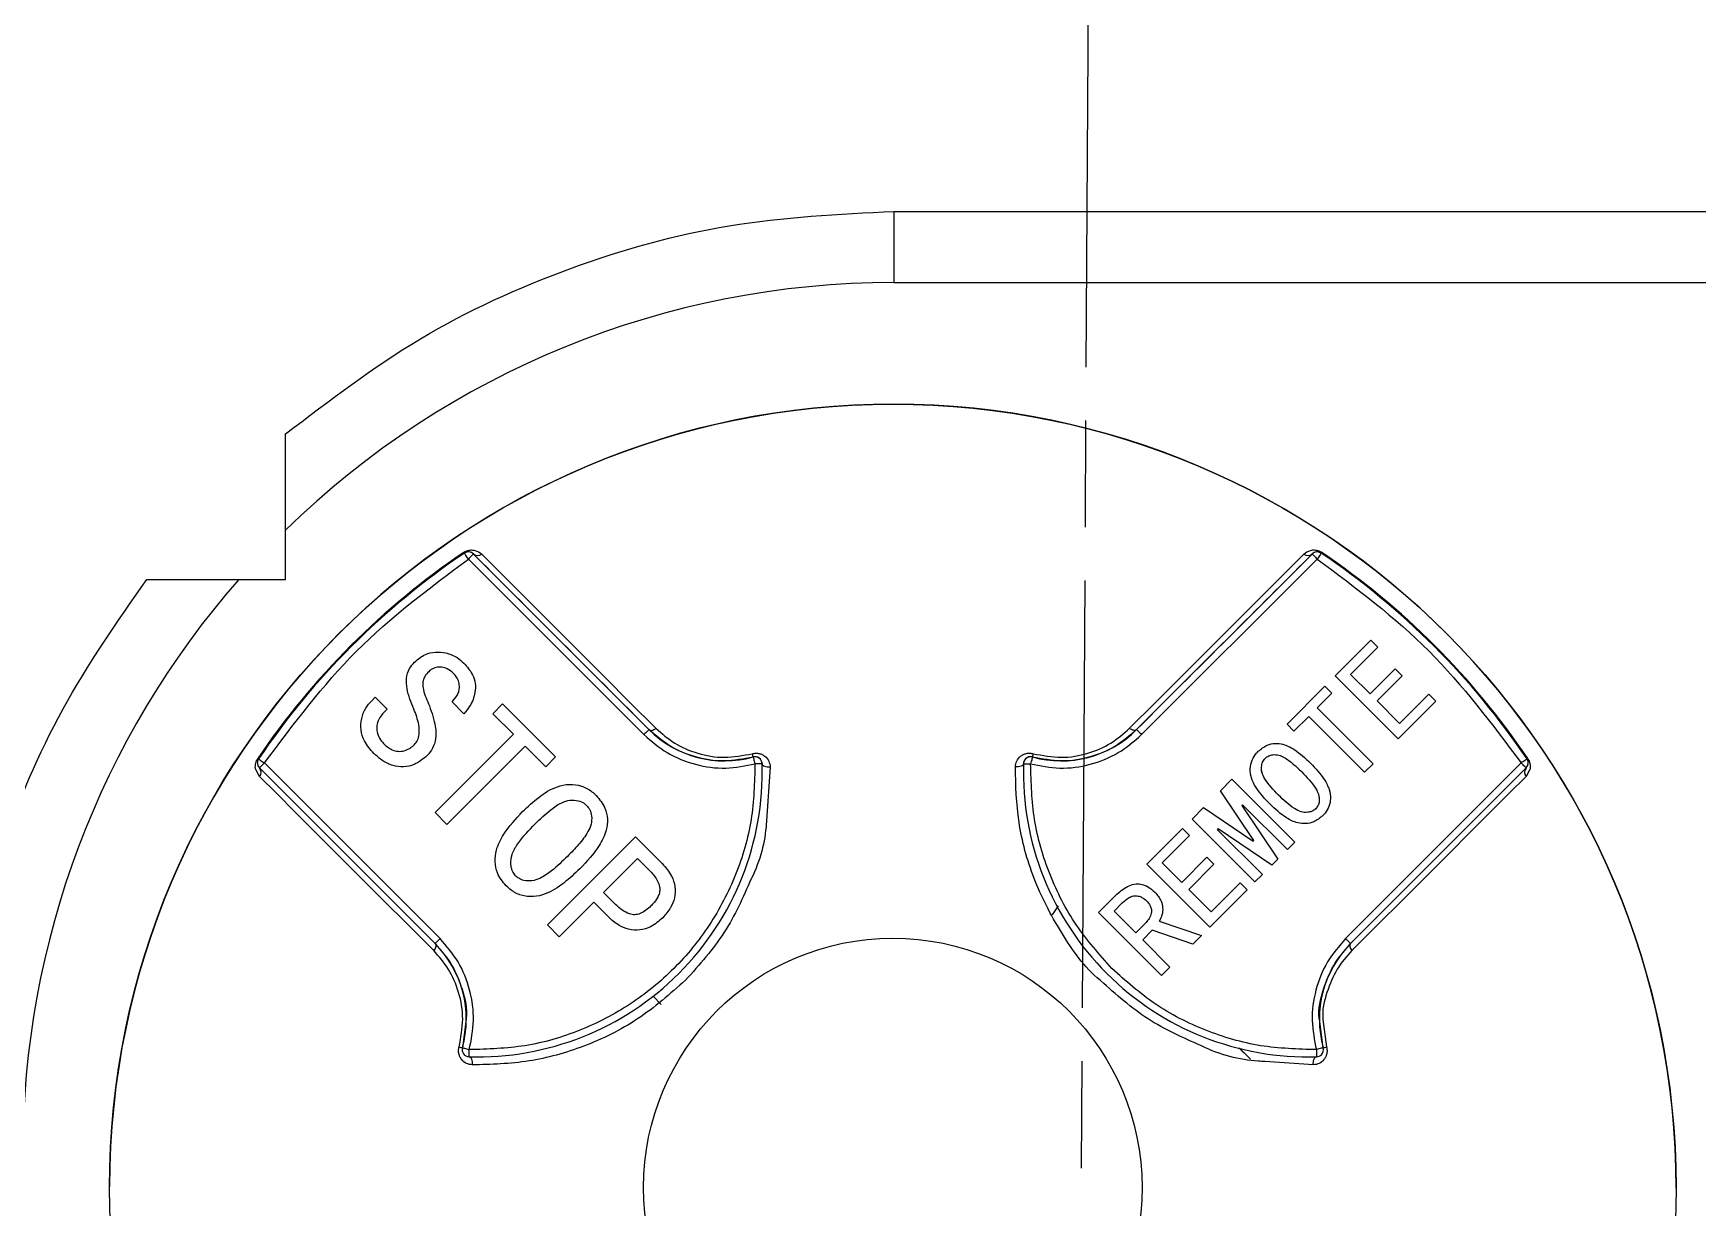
# Model space of a CAD drawing. Header units: millimetres. Extents: x 2642 to 4256, y 821 to 2003.
# Drawn here: x 3015.92 to 3062.68, y 1664.12 to 1697.11 of the extents above; entities that cross this region are included whole.
import ezdxf

# ---------------------------------------------------------------- set-up
doc = ezdxf.new("R2010")
doc.units = ezdxf.units.MM
doc.linetypes.add('AM_ISO08W050', pattern=[18, 12, -1.5, 3, -1.5])
doc.layers.add('AM_7', color=4, linetype='AM_ISO08W050', lineweight=25)

msp = doc.modelspace()

# ---------------------------------------------------------------- linework, layer by layer
at = {"color": 7, "linetype": 'Continuous', "lineweight": 25}
for p, q in [((3040.093, 1692.107), (3090.785, 1692.107)), ((3040.093, 1692.107), (3040.093, 1690.107)), ((3040.093, 1690.107), (3090.584, 1690.107)), ((3023.011, 1681.769), (3023.011, 1685.856)), ((3028.02, 1682.528), (3028.033, 1682.508)), ((3028.033, 1682.508), (3028.033, 1682.508)), ((3028.145, 1682.342), (3033.078, 1677.409)), ((3028.287, 1682.483), (3033.219, 1677.551)), ((3028.287, 1682.483), (3028.287, 1682.483)), ((3046.917, 1677.551), (3051.85, 1682.483)), ((3047.058, 1677.409), (3051.991, 1682.342)), ((3051.85, 1682.483), (3051.85, 1682.483)), ((3052.103, 1682.508), (3052.116, 1682.528)), ((3052.103, 1682.508), (3052.103, 1682.508)), ((3019.111, 1681.769), (3023.011, 1681.769)), ((3052.495, 1679.06), (3053.498, 1680.063)), ((3053.694, 1679.866), (3052.929, 1679.101)), ((3053.694, 1679.866), (3052.929, 1679.101)), ((3053.498, 1680.063), (3053.694, 1679.866)), ((3027.008, 1679.156), (3027.008, 1679.156)), ((3027.731, 1679.127), (3027.731, 1679.127)), ((3054.263, 1677.292), (3052.495, 1679.06)), ((3054.263, 1677.292), (3052.495, 1679.06)), ((3052.929, 1679.101), (3053.477, 1678.554)), ((3052.929, 1679.101), (3052.929, 1679.101)), ((3053.477, 1678.554), (3054.18, 1679.257)), ((3054.376, 1679.06), (3053.674, 1678.357)), ((3054.376, 1679.06), (3053.674, 1678.357)), ((3054.18, 1679.257), (3054.376, 1679.06)), ((3025.43, 1678.36), (3025.531, 1678.461)), ((3025.531, 1678.461), (3025.864, 1678.128)), ((3026.865, 1678.776), (3026.865, 1678.776)), ((3027.894, 1678.751), (3027.894, 1678.751)), ((3051.141, 1677.706), (3052.206, 1678.771)), ((3052.402, 1678.574), (3051.988, 1678.161)), ((3052.402, 1678.574), (3051.988, 1678.161)), ((3052.206, 1678.771), (3052.402, 1678.574)), ((3054.304, 1677.727), (3055.121, 1678.543)), ((3055.121, 1678.543), (3055.317, 1678.347)), ((3025.864, 1678.128), (3025.777, 1678.041)), ((3025.864, 1678.128), (3025.777, 1678.041)), ((3025.777, 1678.041), (3025.777, 1678.041)), ((3028.021, 1677.998), (3027.688, 1678.331)), ((3028.021, 1677.998), (3027.688, 1678.331)), ((3028.021, 1677.998), (3028.021, 1677.998)), ((3028.831, 1677.998), (3029.106, 1678.273)), ((3029.41, 1677.419), (3028.831, 1677.998)), ((3029.41, 1677.419), (3028.831, 1677.998)), ((3029.106, 1678.273), (3030.597, 1676.782)), ((3051.988, 1678.161), (3053.56, 1676.589)), ((3051.988, 1678.161), (3051.988, 1678.161)), ((3053.674, 1678.357), (3054.304, 1677.727)), ((3053.674, 1678.357), (3053.674, 1678.357)), ((3055.317, 1678.347), (3054.263, 1677.292)), ((3055.317, 1678.347), (3054.263, 1677.292)), ((3025.574, 1677.608), (3025.574, 1677.608)), ((3026.766, 1677.568), (3026.766, 1677.568)), ((3033.219, 1677.551), (3033.219, 1677.551)), ((3046.917, 1677.551), (3046.917, 1677.551)), ((3051.337, 1677.509), (3051.141, 1677.706)), ((3051.337, 1677.509), (3051.141, 1677.706)), ((3051.751, 1677.923), (3051.337, 1677.509)), ((3051.751, 1677.923), (3051.337, 1677.509)), ((3051.337, 1677.509), (3051.337, 1677.509)), ((3053.322, 1676.352), (3051.751, 1677.923)), ((3051.751, 1677.923), (3051.751, 1677.923)), ((3053.322, 1676.352), (3051.751, 1677.923)), ((3027.21, 1675.219), (3029.41, 1677.419)), ((3029.743, 1677.086), (3027.543, 1674.886)), ((3029.743, 1677.086), (3027.543, 1674.886)), ((3029.41, 1677.419), (3029.41, 1677.419)), ((3030.322, 1676.507), (3029.743, 1677.086)), ((3029.743, 1677.086), (3029.743, 1677.086)), ((3030.322, 1676.507), (3029.743, 1677.086)), ((3054.263, 1677.292), (3054.263, 1677.292)), ((3022.218, 1676.615), (3022.218, 1676.614)), ((3022.252, 1676.726), (3022.232, 1676.74)), ((3022.252, 1676.726), (3022.252, 1676.726)), ((3027.35, 1671.682), (3022.418, 1676.614)), ((3025.488, 1676.884), (3025.488, 1676.884)), ((3026.993, 1676.826), (3026.993, 1676.826)), ((3030.597, 1676.782), (3030.322, 1676.507)), ((3030.597, 1676.782), (3030.322, 1676.507)), ((3050.531, 1676.744), (3050.531, 1676.744)), ((3057.719, 1676.614), (3052.786, 1671.682)), ((3053.56, 1676.589), (3053.322, 1676.352)), ((3053.56, 1676.589), (3053.322, 1676.352)), ((3057.884, 1676.726), (3057.904, 1676.74)), ((3057.884, 1676.726), (3057.884, 1676.726)), ((3057.919, 1676.614), (3057.919, 1676.614)), ((3022.28, 1676.237), (3022.181, 1676.415)), ((3027.209, 1671.54), (3022.276, 1676.473)), ((3030.322, 1676.507), (3030.322, 1676.507)), ((3036.401, 1676.35), (3036.401, 1676.35)), ((3036.625, 1676.504), (3036.521, 1674.992)), ((3043.735, 1676.367), (3043.735, 1676.367)), ((3049.27, 1675.835), (3049.59, 1676.155)), ((3049.59, 1676.155), (3051.358, 1674.387)), ((3050.445, 1676.326), (3050.445, 1676.326)), ((3051.554, 1676.362), (3051.554, 1676.362)), ((3057.86, 1676.473), (3052.927, 1671.54)), ((3053.322, 1676.352), (3053.322, 1676.352)), ((3057.955, 1676.415), (3057.856, 1676.237)), ((3050.21, 1674.439), (3049.27, 1675.835)), ((3050.21, 1674.439), (3049.27, 1675.835)), ((3052.021, 1675.745), (3052.021, 1675.745)), ((3027.543, 1674.886), (3027.21, 1675.219)), ((3027.543, 1674.886), (3027.21, 1675.219)), ((3031.465, 1675.422), (3031.465, 1675.422)), ((3048.474, 1675.039), (3048.794, 1675.359)), ((3048.794, 1675.359), (3050.19, 1674.418)), ((3049.869, 1675.421), (3049.89, 1675.442)), ((3049.89, 1675.442), (3049.869, 1675.421)), ((3049.869, 1675.421), (3050.882, 1673.912)), ((3049.869, 1675.421), (3049.869, 1675.421)), ((3051.151, 1674.181), (3049.89, 1675.442)), ((3049.89, 1675.442), (3049.89, 1675.442)), ((3051.151, 1674.181), (3049.89, 1675.442)), ((3050.655, 1675.463), (3050.655, 1675.463)), ((3027.543, 1674.886), (3027.543, 1674.886)), ((3030.018, 1674.901), (3030.018, 1674.901)), ((3031.576, 1674.842), (3031.576, 1674.842)), ((3047.202, 1673.767), (3048.205, 1674.77)), ((3048.205, 1674.77), (3048.401, 1674.574)), ((3050.241, 1673.271), (3048.474, 1675.039)), ((3050.241, 1673.271), (3048.474, 1675.039)), ((3049.187, 1674.739), (3049.208, 1674.76)), ((3049.208, 1674.76), (3049.187, 1674.739)), ((3049.187, 1674.739), (3050.448, 1673.478)), ((3049.187, 1674.739), (3049.187, 1674.739)), ((3050.717, 1673.747), (3049.208, 1674.76)), ((3049.208, 1674.76), (3049.208, 1674.76)), ((3050.717, 1673.747), (3049.208, 1674.76)), ((3052.144, 1675.132), (3052.144, 1675.132)), ((3030.365, 1672.064), (3032.84, 1674.539)), ((3032.84, 1674.539), (3033.593, 1673.786)), ((3048.401, 1674.574), (3047.636, 1673.809)), ((3048.401, 1674.574), (3047.636, 1673.809)), ((3050.21, 1674.439), (3050.19, 1674.418)), ((3050.21, 1674.439), (3050.21, 1674.439)), ((3051.358, 1674.387), (3051.151, 1674.181)), ((3051.358, 1674.387), (3051.151, 1674.181)), ((3029.369, 1674.031), (3029.369, 1674.031)), ((3031.943, 1672.976), (3032.898, 1673.931)), ((3031.943, 1672.976), (3032.898, 1673.931)), ((3032.898, 1673.931), (3033.231, 1673.598)), ((3032.898, 1673.931), (3032.898, 1673.931)), ((3032.898, 1673.931), (3033.231, 1673.598)), ((3048.97, 1671.999), (3047.202, 1673.767)), ((3048.97, 1671.999), (3047.202, 1673.767)), ((3047.636, 1673.809), (3048.184, 1673.261)), ((3047.636, 1673.809), (3047.636, 1673.809)), ((3048.184, 1673.261), (3048.887, 1673.964)), ((3049.084, 1673.767), (3048.381, 1673.064)), ((3049.084, 1673.767), (3048.381, 1673.064)), ((3048.887, 1673.964), (3049.084, 1673.767)), ((3050.882, 1673.912), (3050.717, 1673.747)), ((3050.882, 1673.912), (3050.717, 1673.747)), ((3050.717, 1673.747), (3050.717, 1673.747)), ((3051.151, 1674.181), (3051.151, 1674.181)), ((3031.277, 1673.642), (3031.277, 1673.642)), ((3033.231, 1673.598), (3033.231, 1673.598)), ((3050.448, 1673.478), (3050.241, 1673.271)), ((3050.448, 1673.478), (3050.241, 1673.271)), ((3029.207, 1673.164), (3029.207, 1673.164)), ((3032.276, 1672.643), (3031.943, 1672.976)), ((3031.943, 1672.976), (3031.943, 1672.976)), ((3033.523, 1673.055), (3033.523, 1673.055)), ((3045.848, 1672.413), (3046.365, 1672.93)), ((3048.381, 1673.064), (3049.011, 1672.434)), ((3048.381, 1673.064), (3048.381, 1673.064)), ((3050.024, 1673.054), (3048.97, 1671.999)), ((3050.024, 1673.054), (3048.97, 1671.999)), ((3049.011, 1672.434), (3049.828, 1673.25)), ((3049.828, 1673.25), (3050.024, 1673.054)), ((3050.241, 1673.271), (3050.241, 1673.271)), ((3031.668, 1672.701), (3030.698, 1671.731)), ((3031.668, 1672.701), (3030.698, 1671.731)), ((3032.088, 1672.281), (3031.668, 1672.701)), ((3031.668, 1672.701), (3031.668, 1672.701)), ((3032.088, 1672.281), (3031.668, 1672.701)), ((3044.554, 1672.352), (3044.721, 1672.601)), ((3047.616, 1670.645), (3045.848, 1672.413)), ((3047.616, 1670.645), (3045.848, 1672.413)), ((3046.282, 1672.454), (3046.509, 1672.682)), ((3046.282, 1672.454), (3046.509, 1672.682)), ((3046.892, 1671.844), (3046.282, 1672.454)), ((3046.282, 1672.454), (3046.282, 1672.454)), ((3046.509, 1672.682), (3046.509, 1672.682)), ((3047.192, 1672.744), (3047.192, 1672.744)), ((3047.335, 1672.46), (3047.335, 1672.46)), ((3030.698, 1671.731), (3030.365, 1672.064)), ((3030.698, 1671.731), (3030.365, 1672.064)), ((3032.088, 1672.281), (3032.088, 1672.281)), ((3033.607, 1672.267), (3033.607, 1672.267)), ((3047.181, 1672.134), (3046.892, 1671.844)), ((3047.357, 1671.917), (3047.088, 1671.648)), ((3047.357, 1671.917), (3047.088, 1671.648)), ((3048.494, 1671.524), (3047.357, 1671.917)), ((3047.357, 1671.917), (3047.357, 1671.917)), ((3048.494, 1671.524), (3047.357, 1671.917)), ((3047.554, 1672.175), (3048.742, 1671.772)), ((3048.97, 1671.999), (3048.97, 1671.999)), ((3030.698, 1671.731), (3030.698, 1671.731)), ((3047.088, 1671.648), (3047.853, 1670.883)), ((3047.088, 1671.648), (3047.088, 1671.648)), ((3048.742, 1671.772), (3048.494, 1671.524)), ((3048.742, 1671.772), (3048.494, 1671.524)), ((3048.494, 1671.524), (3048.494, 1671.524)), ((3047.853, 1670.883), (3047.616, 1670.645)), ((3047.853, 1670.883), (3047.616, 1670.645)), ((3047.616, 1670.645), (3047.616, 1670.645)), ((3033.333, 1670.06), (3033.563, 1669.829)), ((3028.086, 1669.416), (3027.978, 1668.616)), ((3052.158, 1668.616), (3052.05, 1669.422)), ((3052.151, 1669.411), (3052.251, 1668.637)), ((3049.791, 1668.616), (3050.111, 1668.295)), ((3027.971, 1668.562), (3027.971, 1668.562)), ((3028.165, 1668.362), (3028.171, 1668.562)), ((3049.814, 1668.593), (3050.111, 1668.295)), ((3051.881, 1668.134), (3050.515, 1668.225)), ((3051.966, 1668.562), (3051.971, 1668.362)), ((3052.166, 1668.562), (3052.166, 1668.562)), ((3018.068, 1664.715), (3018.068, 1664.715)), ((3062.068, 1664.668), (3062.068, 1664.668))]:
    msp.add_line(p, q, dxfattribs=at)
at = {"color": 7, "linetype": 'Continuous', "lineweight": 25, "flags": 128}
for points in [[(3028.145, 1682.342), (3028.123, 1682.374), (3028.102, 1682.405), (3028.083, 1682.434), (3028.066, 1682.459), (3028.052, 1682.48), (3028.042, 1682.495), (3028.035, 1682.504), (3028.033, 1682.508)], [(3028.287, 1682.483), (3028.284, 1682.48), (3028.276, 1682.472), (3028.263, 1682.459), (3028.245, 1682.442), (3028.224, 1682.42), (3028.199, 1682.396), (3028.173, 1682.369), (3028.145, 1682.342)], [(3028.522, 1682.479), (3029.005, 1681.997), (3029.527, 1681.475), (3030.088, 1680.914), (3030.686, 1680.315), (3031.32, 1679.682), (3031.987, 1679.014), (3032.686, 1678.316), (3033.415, 1677.587)], [(3046.721, 1677.587), (3047.45, 1678.316), (3048.149, 1679.014), (3048.816, 1679.682), (3049.45, 1680.315), (3050.048, 1680.914), (3050.609, 1681.475), (3051.132, 1681.997), (3051.614, 1682.479)], [(3051.85, 1682.483), (3051.852, 1682.48), (3051.86, 1682.472), (3051.873, 1682.459), (3051.891, 1682.442), (3051.912, 1682.42), (3051.937, 1682.396), (3051.963, 1682.369), (3051.991, 1682.342)], [(3052.103, 1682.508), (3052.101, 1682.504), (3052.094, 1682.495), (3052.084, 1682.48), (3052.07, 1682.459), (3052.053, 1682.434), (3052.034, 1682.405), (3052.013, 1682.374), (3051.991, 1682.342)], [(3033.219, 1677.551), (3033.217, 1677.548), (3033.209, 1677.54), (3033.195, 1677.527), (3033.178, 1677.509), (3033.156, 1677.488), (3033.132, 1677.463), (3033.105, 1677.437), (3033.078, 1677.409)], [(3033.219, 1677.551), (3033.235, 1677.539), (3033.255, 1677.531), (3033.278, 1677.529), (3033.304, 1677.531), (3033.331, 1677.539), (3033.359, 1677.551), (3033.388, 1677.567), (3033.415, 1677.587)], [(3046.917, 1677.551), (3046.901, 1677.539), (3046.881, 1677.531), (3046.858, 1677.529), (3046.832, 1677.531), (3046.805, 1677.539), (3046.777, 1677.551), (3046.749, 1677.567), (3046.721, 1677.587)], [(3046.917, 1677.551), (3046.92, 1677.548), (3046.928, 1677.54), (3046.941, 1677.527), (3046.958, 1677.509), (3046.98, 1677.488), (3047.004, 1677.463), (3047.031, 1677.437), (3047.058, 1677.409)], [(3022.252, 1676.726), (3022.255, 1676.724), (3022.265, 1676.718), (3022.28, 1676.707), (3022.301, 1676.693), (3022.326, 1676.676), (3022.354, 1676.657), (3022.385, 1676.636), (3022.418, 1676.614)], [(3022.276, 1676.473), (3022.279, 1676.476), (3022.287, 1676.484), (3022.3, 1676.497), (3022.318, 1676.514), (3022.339, 1676.536), (3022.364, 1676.56), (3022.39, 1676.587), (3022.418, 1676.614)], [(3036.144, 1676.781), (3036.145, 1676.778), (3036.148, 1676.767), (3036.153, 1676.749), (3036.16, 1676.725), (3036.168, 1676.696), (3036.177, 1676.663), (3036.187, 1676.626), (3036.197, 1676.589)], [(3036.397, 1676.595), (3036.394, 1676.595), (3036.382, 1676.594), (3036.364, 1676.594), (3036.339, 1676.593), (3036.309, 1676.592), (3036.274, 1676.591), (3036.236, 1676.59), (3036.197, 1676.589)], [(3036.397, 1676.595), (3036.402, 1676.574), (3036.416, 1676.555), (3036.438, 1676.538), (3036.467, 1676.523), (3036.502, 1676.512), (3036.541, 1676.505), (3036.583, 1676.502), (3036.625, 1676.504)], [(3043.739, 1676.595), (3043.734, 1676.574), (3043.72, 1676.555), (3043.698, 1676.538), (3043.669, 1676.523), (3043.634, 1676.512), (3043.595, 1676.505), (3043.553, 1676.502), (3043.511, 1676.504)], [(3043.739, 1676.595), (3043.743, 1676.595), (3043.754, 1676.594), (3043.773, 1676.594), (3043.797, 1676.593), (3043.828, 1676.592), (3043.862, 1676.591), (3043.9, 1676.59), (3043.939, 1676.589)], [(3043.992, 1676.781), (3043.991, 1676.778), (3043.988, 1676.767), (3043.983, 1676.749), (3043.977, 1676.725), (3043.969, 1676.696), (3043.959, 1676.663), (3043.949, 1676.626), (3043.939, 1676.589)], [(3057.884, 1676.726), (3057.881, 1676.724), (3057.872, 1676.718), (3057.856, 1676.707), (3057.836, 1676.693), (3057.811, 1676.676), (3057.782, 1676.657), (3057.751, 1676.636), (3057.719, 1676.614)], [(3057.86, 1676.473), (3057.857, 1676.476), (3057.849, 1676.484), (3057.836, 1676.497), (3057.819, 1676.514), (3057.797, 1676.536), (3057.773, 1676.56), (3057.746, 1676.587), (3057.719, 1676.614)], [(3027.173, 1671.344), (3026.444, 1672.073), (3025.745, 1672.772), (3025.078, 1673.439), (3024.444, 1674.073), (3023.846, 1674.671), (3023.285, 1675.232), (3022.762, 1675.755), (3022.28, 1676.237)], [(3057.856, 1676.237), (3057.374, 1675.755), (3056.851, 1675.232), (3056.29, 1674.671), (3055.692, 1674.073), (3055.058, 1673.439), (3054.391, 1672.772), (3053.692, 1672.073), (3052.963, 1671.344)], [(3027.209, 1671.54), (3027.221, 1671.524), (3027.228, 1671.504), (3027.231, 1671.481), (3027.228, 1671.456), (3027.221, 1671.428), (3027.209, 1671.4), (3027.193, 1671.372), (3027.173, 1671.344)], [(3027.209, 1671.54), (3027.212, 1671.543), (3027.22, 1671.551), (3027.233, 1671.564), (3027.25, 1671.582), (3027.272, 1671.603), (3027.296, 1671.628), (3027.323, 1671.654), (3027.35, 1671.682)], [(3052.927, 1671.54), (3052.925, 1671.543), (3052.917, 1671.551), (3052.904, 1671.564), (3052.886, 1671.582), (3052.864, 1671.603), (3052.84, 1671.628), (3052.814, 1671.654), (3052.786, 1671.682)], [(3052.927, 1671.54), (3052.915, 1671.524), (3052.908, 1671.504), (3052.906, 1671.481), (3052.908, 1671.456), (3052.915, 1671.428), (3052.927, 1671.4), (3052.944, 1671.372), (3052.963, 1671.344)], [(3027.978, 1668.616), (3027.982, 1668.615), (3027.993, 1668.612), (3028.011, 1668.607), (3028.034, 1668.6), (3028.064, 1668.592), (3028.097, 1668.583), (3028.133, 1668.573), (3028.171, 1668.562)], [(3052.158, 1668.616), (3052.154, 1668.615), (3052.144, 1668.612), (3052.126, 1668.607), (3052.102, 1668.6), (3052.073, 1668.592), (3052.039, 1668.583), (3052.003, 1668.573), (3051.966, 1668.562)], [(3028.165, 1668.362), (3028.185, 1668.357), (3028.205, 1668.343), (3028.222, 1668.321), (3028.236, 1668.292), (3028.247, 1668.257), (3028.254, 1668.218), (3028.257, 1668.176), (3028.255, 1668.134)], [(3051.881, 1668.134), (3051.879, 1668.176), (3051.882, 1668.218), (3051.889, 1668.257), (3051.9, 1668.292), (3051.914, 1668.321), (3051.932, 1668.343), (3051.951, 1668.357), (3051.971, 1668.362)]]:
    msp.add_lwpolyline(points, dxfattribs=at)
at = {"color": 7, "linetype": 'Continuous', "lineweight": 25}
for radius in [22, 7]:
    msp.add_circle((3040.068, 1664.691), radius, dxfattribs=at)
for centre, radius, start, end in [((3007.069, 1701.897), 91.48, 295.79271, 180), ((3007.069, 1701.897), 90.341, 353.64897, 186.35103), ((3007.069, 1701.897), 89.875, 353.64897, 186.35103), ((3007.069, 1701.897), 85.319, 353.33017, 186.66983), ((3007.069, 1701.897), 91.48, 180, 290.22656), ((3040.093, 1665.643), 24.464, 90, 134.2869), ((3007.069, 1701.897), 91.441, 295.84596, 351.20762), ((3007.069, 1701.897), 90.976, 296.50811, 351.20762), ((3007.069, 1701.897), 86.42, 299.88973, 350.7957), ((3040.068, 1664.691), 22, 359.9388, 179.9388), ((3040.068, 1664.691), 21.524, 124.039, 145.961), ((3040.068, 1664.691), 21.5, 124.039, 145.961), ((3040.068, 1664.691), 21.5, 124.039, 145.961), ((3028.145, 1682.342), 0.2, 45, 124.039), ((3028.407, 1682.62), 0.182, 228.6227, 309.5363), ((3051.729, 1682.62), 0.182, 230.4637, 311.3773), ((3051.991, 1682.342), 0.2, 55.961, 135), ((3040.068, 1664.691), 21.5, 34.039, 55.961), ((3040.068, 1664.691), 21.5, 34.039, 55.961), ((3040.068, 1664.691), 21.524, 34.039, 55.961), ((3040.093, 1665.643), 24.464, 138.762, 180), ((3035.341, 1679.672), 3, 225, 285.531), ((3044.796, 1679.672), 3, 254.469, 315), ((3022.418, 1676.614), 0.2, 145.961, 225), ((3028.401, 1676.359), 8, 268.3094, 1.6906), ((3035.464, 1676.675), 0.689, 8.9101, 16.8757), ((3036.197, 1676.589), 0.2, 1.6906, 105.531), ((3051.735, 1676.359), 8, 178.3094, 271.6906), ((3043.939, 1676.589), 0.2, 135, 178.3094), ((3043.939, 1676.589), 0.2, 74.469, 135), ((3044.673, 1676.675), 0.689, 163.1243, 171.0899), ((3057.719, 1676.614), 0.2, 315, 34.039), ((3022.14, 1676.353), 0.182, 320.5221, 40.0844), ((3057.997, 1676.353), 0.182, 139.9143, 219.478), ((3025.088, 1669.419), 3, 344.469, 45), ((3055.049, 1669.419), 3, 135, 195.531), ((3028.085, 1669.296), 0.689, 253.1246, 261.0883), ((3028.171, 1668.562), 0.2, 164.469, 268.3094), ((3051.966, 1668.562), 0.2, 315, 15.531), ((3052.052, 1669.296), 0.689, 278.9117, 286.8754), ((3051.966, 1668.562), 0.2, 271.6906, 315)]:
    msp.add_arc(centre, radius, start, end, dxfattribs=at)
for points in [[(3090.785, 1692.107), (3091.039, 1695.06), (3091.548, 1700.966), (3091.124, 1709.865), (3089.832, 1718.668), (3087.603, 1727.286), (3084.485, 1735.622), (3080.505, 1743.583), (3075.709, 1751.081), (3070.151, 1758.032), (3063.892, 1764.36), (3057.002, 1769.994), (3049.557, 1774.872), (3041.64, 1778.938), (3033.339, 1782.152), (3024.746, 1784.457), (3015.957, 1785.912), (3010.031, 1786.093), (3007.069, 1786.183)], [(3100.809, 1701.898), (3100.722, 1698.83), (3100.548, 1692.695), (3099.145, 1683.58), (3096.92, 1674.642), (3093.812, 1665.967), (3089.873, 1657.638), (3085.136, 1649.734), (3079.647, 1642.334), (3073.46, 1635.506), (3066.632, 1629.319), (3059.232, 1623.83), (3051.329, 1619.093), (3042.999, 1615.154), (3034.324, 1612.046), (3025.386, 1609.821), (3016.272, 1608.418), (3010.136, 1608.244), (3007.069, 1608.157)], [(3023.011, 1685.856), (3024.244, 1686.795), (3026.709, 1688.674), (3030.958, 1690.606), (3035.45, 1691.873), (3038.545, 1692.029), (3040.093, 1692.107)], [(3104.742, 1691.108), (3104.218, 1687.456), (3103.17, 1680.153), (3100.05, 1669.51), (3095.842, 1659.267), (3090.487, 1649.566), (3084.082, 1640.527), (3076.701, 1632.265), (3068.439, 1624.884), (3059.4, 1618.479), (3049.699, 1613.124), (3039.456, 1608.916), (3028.813, 1605.796), (3021.51, 1604.748), (3017.858, 1604.224)], [(3104.54, 1684.566), (3103.853, 1681.271), (3102.48, 1674.683), (3099.16, 1665.131), (3094.956, 1655.947), (3089.82, 1647.244), (3083.831, 1639.108), (3077.043, 1631.623), (3069.53, 1624.868), (3061.368, 1618.913), (3052.643, 1613.815), (3043.441, 1609.65), (3033.875, 1606.37), (3027.281, 1605.026), (3023.984, 1604.353)], [(3022.418, 1676.614), (3023.235, 1677.706), (3024.869, 1679.89), (3027.053, 1681.525), (3028.145, 1682.342)], [(3033.219, 1677.551), (3032.255, 1678.515), (3030.326, 1680.444), (3028.967, 1681.803), (3028.287, 1682.483)], [(3051.85, 1682.483), (3051.17, 1681.803), (3049.81, 1680.444), (3047.881, 1678.515), (3046.917, 1677.551)], [(3051.991, 1682.342), (3053.083, 1681.525), (3055.267, 1679.89), (3056.901, 1677.706), (3057.719, 1676.614)], [(3013.63, 1665.643), (3013.697, 1667.089), (3013.833, 1669.98), (3014.94, 1674.192), (3016.63, 1678.207), (3018.284, 1680.582), (3019.111, 1681.769)]]:
    msp.add_open_spline(points, degree=3, dxfattribs=at)
for points, knots in [([(3049.352, 1627.826), (3051.531, 1629.099), (3056.516, 1632.013), (3063.58, 1637.667), (3070.545, 1644.499), (3076.664, 1652.109), (3081.887, 1660.358), (3086.115, 1669.153), (3089.392, 1678.36), (3090.667, 1684.735), (3091.304, 1687.923)], [0, 0, 0, 0, 0.099849, 0.228442, 0.357035, 0.485628, 0.614221, 0.742814, 0.871407, 1, 1, 1, 1]), ([(3028.02, 1682.528), (3028.033, 1682.536), (3028.06, 1682.553), (3028.12, 1682.579), (3028.22, 1682.601), (3028.382, 1682.588), (3028.466, 1682.523), (3028.522, 1682.479)], [0, 0, 0, 0, 0.057712, 0.117064, 0.25153, 0.501177, 1, 1, 1, 1]), ([(3028.287, 1682.483), (3028.262, 1682.503), (3028.224, 1682.533), (3028.149, 1682.545), (3028.094, 1682.537), (3028.06, 1682.523), (3028.044, 1682.515), (3028.037, 1682.51), (3028.033, 1682.508)], [0, 0, 0, 0, 0.500032, 0.773163, 0.911126, 0.959646, 0.980448, 1, 1, 1, 1]), ([(3051.614, 1682.479), (3051.67, 1682.523), (3051.754, 1682.588), (3051.916, 1682.602), (3052.016, 1682.579), (3052.076, 1682.553), (3052.103, 1682.536), (3052.116, 1682.528)], [0, 0, 0, 0, 0.497364, 0.74736, 0.882361, 0.942012, 1, 1, 1, 1]), ([(3052.103, 1682.508), (3052.099, 1682.51), (3052.092, 1682.515), (3052.075, 1682.524), (3052.04, 1682.538), (3051.986, 1682.545), (3051.912, 1682.533), (3051.874, 1682.503), (3051.85, 1682.483)], [0, 0, 0, 0, 0.019949, 0.041211, 0.090998, 0.233378, 0.500651, 1, 1, 1, 1]), ([(3026.617, 1678.128), (3026.539, 1678.315), (3026.423, 1678.592), (3026.394, 1678.989), (3026.469, 1679.257), (3026.582, 1679.388), (3026.631, 1679.445)], [0, 0, 0, 0, 0.428369, 0.633551, 0.840869, 1, 1, 1, 1]), ([(3026.631, 1679.445), (3026.729, 1679.527), (3026.901, 1679.671), (3027.22, 1679.742), (3027.529, 1679.716), (3027.81, 1679.604), (3027.958, 1679.472), (3028.021, 1679.416)], [0, 0, 0, 0, 0.24267, 0.429477, 0.615634, 0.838969, 1, 1, 1, 1]), ([(3028.021, 1679.416), (3028.11, 1679.315), (3028.257, 1679.149), (3028.356, 1678.853), (3028.335, 1678.545), (3028.23, 1678.241), (3028.081, 1678.068), (3028.021, 1677.998)], [0, 0, 0, 0, 0.252592, 0.41193, 0.571985, 0.826889, 1, 1, 1, 1]), ([(3027.008, 1679.156), (3026.965, 1679.104), (3026.892, 1679.015), (3026.851, 1678.841), (3026.898, 1678.57), (3026.986, 1678.365), (3027.051, 1678.215)], [0, 0, 0, 0, 0.196092, 0.338428, 0.515662, 1, 1, 1, 1]), ([(3027.731, 1679.127), (3027.674, 1679.176), (3027.577, 1679.261), (3027.399, 1679.314), (3027.24, 1679.305), (3027.106, 1679.245), (3027.038, 1679.184), (3027.008, 1679.156)], [0, 0, 0, 0, 0.273741, 0.469785, 0.666347, 0.848138, 1, 1, 1, 1]), ([(3027.731, 1679.127), (3027.674, 1679.176), (3027.577, 1679.261), (3027.399, 1679.314), (3027.24, 1679.305), (3027.106, 1679.245), (3027.038, 1679.184), (3027.008, 1679.156)], [0, 0, 0, 0, 0.273741, 0.469785, 0.666347, 0.848138, 1, 1, 1, 1]), ([(3027.688, 1678.331), (3027.744, 1678.391), (3027.851, 1678.504), (3027.901, 1678.71), (3027.888, 1678.886), (3027.825, 1679.023), (3027.761, 1679.094), (3027.731, 1679.127)], [0, 0, 0, 0, 0.271428, 0.5099, 0.681019, 0.852199, 1, 1, 1, 1]), ([(3025.488, 1676.884), (3025.391, 1676.995), (3025.222, 1677.187), (3025.113, 1677.54), (3025.132, 1677.865), (3025.243, 1678.15), (3025.372, 1678.295), (3025.43, 1678.36)], [0, 0, 0, 0, 0.264487, 0.457861, 0.651756, 0.843286, 1, 1, 1, 1]), ([(3025.777, 1678.041), (3025.721, 1677.976), (3025.625, 1677.866), (3025.566, 1677.664), (3025.58, 1677.481), (3025.639, 1677.301), (3025.722, 1677.206), (3025.763, 1677.159)], [0, 0, 0, 0, 0.25891, 0.438957, 0.619223, 0.812916, 1, 1, 1, 1]), ([(3026.631, 1677.13), (3026.664, 1677.169), (3026.731, 1677.252), (3026.778, 1677.448), (3026.757, 1677.751), (3026.671, 1677.982), (3026.617, 1678.128)], [0, 0, 0, 0, 0.143744, 0.301533, 0.558519, 1, 1, 1, 1]), ([(3027.051, 1678.215), (3027.12, 1678.025), (3027.228, 1677.725), (3027.241, 1677.313), (3027.161, 1677.026), (3027.047, 1676.891), (3026.993, 1676.826)], [0, 0, 0, 0, 0.409467, 0.643428, 0.829197, 1, 1, 1, 1]), ([(3036.144, 1676.781), (3035.872, 1676.729), (3035.311, 1676.621), (3034.507, 1676.759), (3033.78, 1677.064), (3033.413, 1677.382), (3033.219, 1677.551)], [0, 0, 0, 0, 0.2426639, 0.4999333, 0.7349896, 1, 1, 1, 1]), ([(3033.415, 1677.587), (3033.582, 1677.441), (3033.915, 1677.149), (3034.576, 1676.862), (3035.335, 1676.726), (3035.86, 1676.825), (3036.123, 1676.875)], [0, 0, 0, 0, 0.24976, 0.500155, 0.750188, 1, 1, 1, 1]), ([(3046.917, 1677.551), (3046.723, 1677.382), (3046.356, 1677.064), (3045.629, 1676.759), (3044.826, 1676.621), (3044.265, 1676.729), (3043.992, 1676.781)], [0, 0, 0, 0, 0.265019, 0.500067, 0.757342, 1, 1, 1, 1]), ([(3044.014, 1676.875), (3044.276, 1676.825), (3044.801, 1676.726), (3045.56, 1676.862), (3046.221, 1677.149), (3046.555, 1677.441), (3046.721, 1677.587)], [0, 0, 0, 0, 0.249812, 0.499845, 0.75024, 1, 1, 1, 1]), ([(3025.763, 1677.159), (3025.84, 1677.091), (3025.959, 1676.985), (3026.172, 1676.93), (3026.348, 1676.953), (3026.507, 1677.019), (3026.592, 1677.095), (3026.631, 1677.13)], [0, 0, 0, 0, 0.308723, 0.481176, 0.653403, 0.84143, 1, 1, 1, 1]), ([(3033.078, 1677.409), (3033.288, 1677.228), (3033.717, 1676.859), (3034.518, 1676.544), (3035.371, 1676.424), (3035.925, 1676.535), (3036.197, 1676.589)], [0, 0, 0, 0, 0.245589, 0.5, 0.754411, 1, 1, 1, 1]), ([(3043.939, 1676.589), (3044.211, 1676.535), (3044.766, 1676.424), (3045.618, 1676.544), (3046.419, 1676.859), (3046.848, 1677.228), (3047.058, 1677.409)], [0, 0, 0, 0, 0.245589, 0.5, 0.754411, 1, 1, 1, 1]), ([(3050.334, 1676.941), (3050.413, 1677.007), (3050.551, 1677.122), (3050.804, 1677.174), (3051.068, 1677.145), (3051.423, 1676.966), (3051.654, 1676.75), (3051.802, 1676.61)], [0, 0, 0, 0, 0.1789539, 0.3114743, 0.4435429, 0.6407467, 1, 1, 1, 1]), ([(3022.181, 1676.415), (3022.179, 1676.419), (3022.158, 1676.455), (3022.16, 1676.541), (3022.18, 1676.639), (3022.207, 1676.699), (3022.223, 1676.727), (3022.232, 1676.74)], [0, 0, 0, 0, 0.064165, 0.529616, 0.781144, 0.892106, 1, 1, 1, 1]), ([(3026.993, 1676.826), (3026.876, 1676.728), (3026.681, 1676.564), (3026.328, 1676.491), (3026.019, 1676.529), (3025.728, 1676.665), (3025.569, 1676.81), (3025.488, 1676.884)], [0, 0, 0, 0, 0.264859, 0.442595, 0.620083, 0.807926, 1, 1, 1, 1]), ([(3026.993, 1676.826), (3026.876, 1676.728), (3026.681, 1676.564), (3026.328, 1676.491), (3026.019, 1676.529), (3025.728, 1676.665), (3025.569, 1676.81), (3025.488, 1676.884)], [0, 0, 0, 0, 0.264859, 0.442595, 0.620083, 0.807926, 1, 1, 1, 1]), ([(3036.197, 1676.589), (3036.182, 1676.064), (3036.152, 1675.003), (3035.698, 1673.46), (3034.961, 1672.039), (3033.954, 1670.806), (3032.721, 1669.798), (3031.3, 1669.062), (3029.756, 1668.608), (3028.696, 1668.577), (3028.171, 1668.562)], [0, 0, 0, 0, 0.123694, 0.25, 0.376306, 0.5, 0.623694, 0.75, 0.876306, 1, 1, 1, 1]), ([(3036.123, 1676.875), (3036.154, 1676.881), (3036.219, 1676.894), (3036.315, 1676.883), (3036.403, 1676.853), (3036.504, 1676.788), (3036.599, 1676.674), (3036.617, 1676.561), (3036.625, 1676.504)], [0, 0, 0, 0, 0.1236108, 0.2502136, 0.3733132, 0.5010438, 0.7499659, 1, 1, 1, 1]), ([(3036.339, 1676.73), (3036.327, 1676.741), (3036.304, 1676.76), (3036.258, 1676.782), (3036.213, 1676.79), (3036.172, 1676.788), (3036.153, 1676.784), (3036.144, 1676.781)], [0, 0, 0, 0, 0.273059, 0.500453, 0.767114, 0.88663, 1, 1, 1, 1]), ([(3036.397, 1676.595), (3036.397, 1676.604), (3036.395, 1676.629), (3036.381, 1676.677), (3036.355, 1676.71), (3036.339, 1676.73)], [0, 0, 0, 0, 0.181202, 0.501499, 1, 1, 1, 1]), ([(3043.511, 1676.504), (3043.519, 1676.561), (3043.537, 1676.673), (3043.632, 1676.788), (3043.732, 1676.853), (3043.821, 1676.883), (3043.917, 1676.895), (3043.982, 1676.881), (3044.014, 1676.875)], [0, 0, 0, 0, 0.249602, 0.498296, 0.625589, 0.748629, 0.875722, 1, 1, 1, 1]), ([(3043.992, 1676.781), (3043.977, 1676.785), (3043.944, 1676.791), (3043.893, 1676.786), (3043.844, 1676.768), (3043.792, 1676.731), (3043.757, 1676.68), (3043.741, 1676.63), (3043.74, 1676.604), (3043.739, 1676.595)], [0, 0, 0, 0, 0.0985259, 0.2116632, 0.3444444, 0.5000064, 0.7493767, 0.9135439, 1, 1, 1, 1]), ([(3046.22, 1670.843), (3045.871, 1671.236), (3045.165, 1672.028), (3044.441, 1673.463), (3043.984, 1675.003), (3043.954, 1676.064), (3043.939, 1676.589)], [0, 0, 0, 0, 0.247388, 0.5, 0.752612, 1, 1, 1, 1]), ([(3050.655, 1675.463), (3050.517, 1675.61), (3050.31, 1675.831), (3050.132, 1676.179), (3050.094, 1676.45), (3050.147, 1676.694), (3050.249, 1676.852), (3050.318, 1676.924), (3050.334, 1676.941)], [0, 0, 0, 0, 0.352615, 0.529946, 0.676874, 0.824141, 0.958426, 1, 1, 1, 1]), ([(3050.448, 1676.327), (3050.444, 1676.334), (3050.418, 1676.39), (3050.421, 1676.499), (3050.446, 1676.641), (3050.502, 1676.71), (3050.531, 1676.744)], [0, 0, 0, 0, 0.048502, 0.412822, 0.703624, 1, 1, 1, 1]), ([(3050.903, 1675.711), (3050.762, 1675.855), (3050.576, 1676.045), (3050.43, 1676.335), (3050.419, 1676.498), (3050.447, 1676.641), (3050.503, 1676.71), (3050.531, 1676.744)], [0, 0, 0, 0, 0.494324, 0.651411, 0.784883, 0.89142, 1, 1, 1, 1]), ([(3050.531, 1676.744), (3050.562, 1676.77), (3050.625, 1676.822), (3050.761, 1676.854), (3050.913, 1676.843), (3051.111, 1676.751), (3051.323, 1676.586), (3051.477, 1676.437), (3051.554, 1676.362)], [0, 0, 0, 0, 0.099275, 0.199109, 0.336855, 0.470696, 0.732552, 1, 1, 1, 1]), ([(3050.531, 1676.744), (3050.562, 1676.77), (3050.625, 1676.822), (3050.761, 1676.854), (3050.913, 1676.843), (3051.111, 1676.751), (3051.323, 1676.586), (3051.477, 1676.437), (3051.554, 1676.362)], [0, 0, 0, 0, 0.099275, 0.199109, 0.336855, 0.470696, 0.732552, 1, 1, 1, 1]), ([(3051.802, 1676.61), (3051.94, 1676.463), (3052.15, 1676.239), (3052.334, 1675.888), (3052.375, 1675.623), (3052.332, 1675.391), (3052.239, 1675.234), (3052.167, 1675.156), (3052.144, 1675.132)], [0, 0, 0, 0, 0.351902, 0.53557, 0.686137, 0.813603, 0.940969, 1, 1, 1, 1]), ([(3057.91, 1676.558), (3057.915, 1676.579), (3057.922, 1676.61), (3057.914, 1676.665), (3057.9, 1676.699), (3057.891, 1676.715), (3057.887, 1676.723), (3057.884, 1676.726)], [0, 0, 0, 0, 0.546298, 0.82224, 0.919287, 0.960893, 1, 1, 1, 1]), ([(3057.904, 1676.74), (3057.913, 1676.727), (3057.93, 1676.7), (3057.956, 1676.639), (3057.977, 1676.541), (3057.979, 1676.455), (3057.957, 1676.42), (3057.955, 1676.415)], [0, 0, 0, 0, 0.107574, 0.218232, 0.46854, 0.933582, 1, 1, 1, 1]), ([(3045.912, 1670.495), (3045.905, 1670.5), (3045.448, 1670.867), (3044.765, 1671.853), (3043.98, 1673.356), (3043.549, 1674.96), (3043.523, 1675.989), (3043.511, 1676.504)], [0, 0, 0, 0, 0.003657, 0.252454, 0.50145, 0.750307, 1, 1, 1, 1]), ([(3051.554, 1676.362), (3051.696, 1676.219), (3051.896, 1676.016), (3052.045, 1675.712), (3052.051, 1675.542), (3052.021, 1675.418), (3051.972, 1675.358), (3051.947, 1675.328)], [0, 0, 0, 0, 0.49285, 0.695676, 0.810798, 0.906138, 1, 1, 1, 1]), ([(3029.671, 1675.248), (3029.816, 1675.386), (3030.108, 1675.661), (3030.554, 1675.943), (3030.983, 1676.032), (3031.326, 1675.984), (3031.579, 1675.848), (3031.7, 1675.735), (3031.74, 1675.697)], [0, 0, 0, 0, 0.2512721, 0.5042684, 0.6480988, 0.7922439, 0.9307457, 1, 1, 1, 1]), ([(3031.74, 1675.697), (3031.833, 1675.586), (3031.994, 1675.392), (3032.066, 1675.037), (3032.025, 1674.668), (3031.774, 1674.171), (3031.472, 1673.849), (3031.277, 1673.642)], [0, 0, 0, 0, 0.179746, 0.312327, 0.444455, 0.642444, 1, 1, 1, 1]), ([(3051.947, 1675.328), (3051.914, 1675.301), (3051.848, 1675.248), (3051.704, 1675.219), (3051.527, 1675.233), (3051.234, 1675.389), (3051.043, 1675.575), (3050.903, 1675.711)], [0, 0, 0, 0, 0.1021, 0.204859, 0.350506, 0.525802, 1, 1, 1, 1]), ([(3029.207, 1673.164), (3029.113, 1673.278), (3028.949, 1673.477), (3028.881, 1673.841), (3028.925, 1674.223), (3029.178, 1674.723), (3029.481, 1675.046), (3029.671, 1675.248)], [0, 0, 0, 0, 0.181516, 0.31559, 0.449052, 0.655207, 1, 1, 1, 1]), ([(3030.018, 1674.901), (3030.163, 1675.039), (3030.395, 1675.26), (3030.724, 1675.495), (3030.996, 1675.58), (3031.218, 1675.569), (3031.377, 1675.502), (3031.443, 1675.442), (3031.465, 1675.422)], [0, 0, 0, 0, 0.352152, 0.564272, 0.704386, 0.844226, 0.946602, 1, 1, 1, 1]), ([(3030.018, 1674.901), (3030.163, 1675.039), (3030.395, 1675.26), (3030.724, 1675.495), (3030.996, 1675.58), (3031.218, 1675.569), (3031.377, 1675.502), (3031.443, 1675.442), (3031.465, 1675.422)], [0, 0, 0, 0, 0.352152, 0.564272, 0.704386, 0.844226, 0.946602, 1, 1, 1, 1]), ([(3031.465, 1675.422), (3031.498, 1675.383), (3031.57, 1675.297), (3031.619, 1675.109), (3031.605, 1674.892), (3031.478, 1674.614), (3031.245, 1674.315), (3031.036, 1674.099), (3030.93, 1673.989)], [0, 0, 0, 0, 0.089191, 0.196684, 0.333078, 0.466728, 0.730437, 1, 1, 1, 1]), ([(3052.144, 1675.132), (3052.064, 1675.066), (3051.925, 1674.95), (3051.669, 1674.899), (3051.399, 1674.927), (3051.037, 1675.104), (3050.804, 1675.323), (3050.655, 1675.463)], [0, 0, 0, 0, 0.176786, 0.310691, 0.443909, 0.644004, 1, 1, 1, 1]), ([(3052.144, 1675.132), (3052.064, 1675.066), (3051.925, 1674.95), (3051.669, 1674.899), (3051.399, 1674.927), (3051.037, 1675.104), (3050.804, 1675.323), (3050.655, 1675.463)], [0, 0, 0, 0, 0.1767859, 0.3106912, 0.4439093, 0.644004, 1, 1, 1, 1]), ([(3029.482, 1673.439), (3029.443, 1673.489), (3029.365, 1673.587), (3029.327, 1673.802), (3029.359, 1674.071), (3029.598, 1674.463), (3029.848, 1674.724), (3030.018, 1674.901)], [0, 0, 0, 0, 0.109631, 0.214352, 0.370161, 0.57218, 1, 1, 1, 1]), ([(3036.521, 1674.992), (3036.519, 1674.964), (3036.485, 1674.433), (3036.344, 1673.859), (3036.092, 1673.362), (3036.089, 1673.356)], [0, 0, 0, 0, 0.0522626, 0.9879118, 1, 1, 1, 1]), ([(3030.93, 1673.989), (3030.785, 1673.851), (3030.546, 1673.622), (3030.21, 1673.38), (3029.935, 1673.292), (3029.724, 1673.298), (3029.571, 1673.361), (3029.507, 1673.417), (3029.482, 1673.439)], [0, 0, 0, 0, 0.35098, 0.581264, 0.716481, 0.851787, 0.942273, 1, 1, 1, 1]), ([(3033.593, 1673.786), (3033.69, 1673.676), (3033.856, 1673.487), (3033.965, 1673.142), (3033.951, 1672.829), (3033.834, 1672.522), (3033.687, 1672.357), (3033.607, 1672.267)], [0, 0, 0, 0, 0.25359, 0.435459, 0.617929, 0.790356, 1, 1, 1, 1]), ([(3031.277, 1673.642), (3031.132, 1673.504), (3030.84, 1673.228), (3030.399, 1672.944), (3029.973, 1672.841), (3029.631, 1672.877), (3029.375, 1673.01), (3029.252, 1673.123), (3029.207, 1673.164)], [0, 0, 0, 0, 0.250812, 0.503138, 0.646599, 0.790783, 0.924124, 1, 1, 1, 1]), ([(3031.277, 1673.642), (3031.132, 1673.504), (3030.84, 1673.228), (3030.399, 1672.944), (3029.973, 1672.841), (3029.631, 1672.877), (3029.375, 1673.01), (3029.252, 1673.123), (3029.207, 1673.164)], [0, 0, 0, 0, 0.250812, 0.503138, 0.646599, 0.790783, 0.924124, 1, 1, 1, 1]), ([(3033.231, 1673.598), (3033.308, 1673.514), (3033.424, 1673.388), (3033.511, 1673.186), (3033.532, 1673.034), (3033.485, 1672.864), (3033.39, 1672.721), (3033.305, 1672.631), (3033.274, 1672.6)], [0, 0, 0, 0, 0.291497, 0.44073, 0.560786, 0.681124, 0.886746, 1, 1, 1, 1]), ([(3036.089, 1673.356), (3035.863, 1672.843), (3035.41, 1671.814), (3034.636, 1670.948), (3034.247, 1670.513)], [0, 0, 0, 0, 0.498004, 1, 1, 1, 1]), ([(3046.365, 1672.93), (3046.472, 1673.021), (3046.631, 1673.156), (3046.89, 1673.225), (3047.073, 1673.213), (3047.26, 1673.134), (3047.366, 1673.039), (3047.429, 1672.982)], [0, 0, 0, 0, 0.342652, 0.508032, 0.649213, 0.789985, 1, 1, 1, 1]), ([(3046.509, 1672.682), (3046.571, 1672.738), (3046.665, 1672.824), (3046.826, 1672.886), (3046.954, 1672.885), (3047.083, 1672.839), (3047.152, 1672.778), (3047.192, 1672.744)], [0, 0, 0, 0, 0.319031, 0.483523, 0.649442, 0.800474, 1, 1, 1, 1]), ([(3046.509, 1672.682), (3046.571, 1672.738), (3046.665, 1672.824), (3046.826, 1672.886), (3046.954, 1672.885), (3047.083, 1672.839), (3047.152, 1672.778), (3047.192, 1672.744)], [0, 0, 0, 0, 0.319031, 0.483523, 0.649442, 0.800474, 1, 1, 1, 1]), ([(3047.429, 1672.982), (3047.498, 1672.904), (3047.61, 1672.776), (3047.657, 1672.544), (3047.64, 1672.348), (3047.582, 1672.232), (3047.554, 1672.175)], [0, 0, 0, 0, 0.3437348, 0.5651272, 0.7847775, 1, 1, 1, 1]), ([(3033.274, 1672.6), (3033.18, 1672.515), (3033.048, 1672.395), (3032.821, 1672.339), (3032.643, 1672.375), (3032.455, 1672.477), (3032.337, 1672.586), (3032.276, 1672.643)], [0, 0, 0, 0, 0.321352, 0.453721, 0.586607, 0.782613, 1, 1, 1, 1]), ([(3047.192, 1672.744), (3047.232, 1672.699), (3047.295, 1672.628), (3047.338, 1672.503), (3047.331, 1672.377), (3047.28, 1672.246), (3047.212, 1672.169), (3047.181, 1672.134)], [0, 0, 0, 0, 0.257374, 0.407338, 0.558095, 0.796648, 1, 1, 1, 1]), ([(3033.607, 1672.267), (3033.5, 1672.173), (3033.311, 1672.009), (3032.964, 1671.907), (3032.648, 1671.926), (3032.342, 1672.053), (3032.177, 1672.201), (3032.088, 1672.281)], [0, 0, 0, 0, 0.246664, 0.431134, 0.61605, 0.790801, 1, 1, 1, 1]), ([(3033.607, 1672.267), (3033.5, 1672.173), (3033.311, 1672.009), (3032.964, 1671.907), (3032.648, 1671.926), (3032.342, 1672.053), (3032.177, 1672.201), (3032.088, 1672.281)], [0, 0, 0, 0, 0.2466642, 0.431134, 0.61605, 0.7908013, 1, 1, 1, 1]), ([(3027.209, 1671.54), (3027.379, 1671.346), (3027.699, 1670.98), (3027.987, 1670.251), (3028.126, 1669.712), (3028.086, 1669.42), (3028.086, 1669.416)], [0, 0, 0, 0, 0.3481323, 0.6568931, 0.994853, 1, 1, 1, 1]), ([(3028.171, 1668.562), (3028.225, 1668.834), (3028.335, 1669.389), (3028.215, 1670.241), (3027.9, 1671.043), (3027.531, 1671.471), (3027.35, 1671.682)], [0, 0, 0, 0, 0.245589, 0.5, 0.754411, 1, 1, 1, 1]), ([(3052.786, 1671.682), (3052.605, 1671.471), (3052.236, 1671.043), (3051.921, 1670.241), (3051.801, 1669.389), (3051.911, 1668.834), (3051.966, 1668.562)], [0, 0, 0, 0, 0.245589, 0.5, 0.754411, 1, 1, 1, 1]), ([(3052.05, 1669.422), (3052.049, 1669.425), (3052.01, 1669.714), (3052.149, 1670.251), (3052.437, 1670.98), (3052.758, 1671.346), (3052.927, 1671.54)], [0, 0, 0, 0, 0.002694, 0.341482, 0.651018, 1, 1, 1, 1]), ([(3027.885, 1668.637), (3027.934, 1668.899), (3028.033, 1669.425), (3027.898, 1670.183), (3027.611, 1670.844), (3027.319, 1671.178), (3027.173, 1671.344)], [0, 0, 0, 0, 0.249812, 0.499845, 0.75024, 1, 1, 1, 1]), ([(3052.963, 1671.344), (3052.816, 1671.178), (3052.522, 1670.845), (3052.253, 1670.182), (3052.117, 1669.678), (3052.151, 1669.414), (3052.151, 1669.411)], [0, 0, 0, 0, 0.331802, 0.664447, 0.99661, 1, 1, 1, 1]), ([(3034.247, 1670.513), (3033.81, 1670.128), (3032.938, 1669.357), (3031.407, 1668.617), (3029.815, 1668.172), (3028.785, 1668.147), (3028.255, 1668.134)], [0, 0, 0, 0, 0.249705, 0.499612, 0.742897, 1, 1, 1, 1]), ([(3048.719, 1668.678), (3048.211, 1668.901), (3047.195, 1669.348), (3046.34, 1670.112), (3045.912, 1670.495)], [0, 0, 0, 0, 0.499082, 1, 1, 1, 1]), ([(3051.966, 1668.562), (3051.44, 1668.577), (3050.379, 1668.607), (3048.839, 1669.064), (3047.405, 1669.788), (3046.612, 1670.494), (3046.22, 1670.843)], [0, 0, 0, 0, 0.247388, 0.5, 0.752612, 1, 1, 1, 1]), ([(3028.255, 1668.134), (3028.199, 1668.143), (3028.086, 1668.16), (3027.972, 1668.255), (3027.907, 1668.355), (3027.876, 1668.444), (3027.865, 1668.54), (3027.878, 1668.605), (3027.885, 1668.637)], [0, 0, 0, 0, 0.249602, 0.498297, 0.625716, 0.748628, 0.875804, 1, 1, 1, 1]), ([(3050.515, 1668.225), (3050.452, 1668.229), (3049.875, 1668.263), (3049.245, 1668.411), (3048.73, 1668.672), (3048.719, 1668.678)], [0, 0, 0, 0, 0.106195, 0.979949, 1, 1, 1, 1]), ([(3052.251, 1668.637), (3052.258, 1668.605), (3052.271, 1668.541), (3052.26, 1668.445), (3052.23, 1668.356), (3052.165, 1668.256), (3052.05, 1668.16), (3051.937, 1668.143), (3051.881, 1668.134)], [0, 0, 0, 0, 0.123692, 0.250213, 0.373441, 0.501044, 0.749966, 1, 1, 1, 1])]:
    msp.add_open_spline(points, degree=3, knots=knots, dxfattribs=at)
at = {"layer": 'AM_7'}
msp.add_line((3044.955, 1597.736), (3046.799, 1900.248), dxfattribs=at)

doc.saveas('drawing.dxf')
